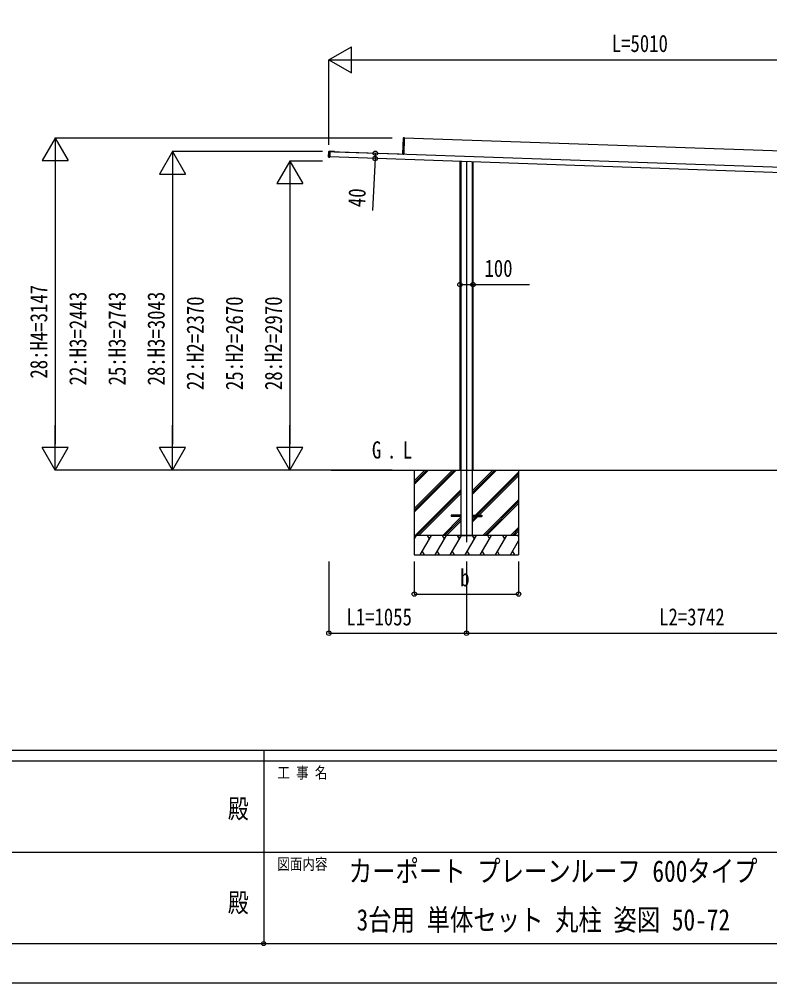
# Model space of a CAD drawing. Units: millimetres, scale not verified. Extents: x -16820 to 16820, y -11880 to 11880.
# Drawn here: x -1894 to 3861, y -11880 to -4492 of the extents above; entities that cross this region are included whole.
import ezdxf
from ezdxf.enums import TextEntityAlignment as Align

# ---------------------------------------------------------------- set-up
doc = ezdxf.new("R2010")
doc.units = ezdxf.units.MM
doc.header["$LTSCALE"] = 60
doc.header["$PDMODE"] = 32
doc.header["$PDSIZE"] = 30
for name, color, linetype in [('0-2_USER1', 3, 'Continuous'), ('0-3_YKK_12', 2, 'Continuous'), ('0-4_YKK_A1', 4, 'Continuous'), ('0-5_YKK_D', 6, 'Continuous'), ('0-6_YKK_ZWAK', 7, 'Continuous')]:
    doc.layers.add(name, color=color, linetype=linetype)
doc.styles.add('ＭＳ ゴシック', font='')
doc.styles.get('ＭＳ ゴシック').set_extended_font_data('MS Gothic')

msp = doc.modelspace()

# ---------------------------------------------------------------- linework, layer by layer
at = {"layer": '0-3_YKK_12'}
msp.add_line((1535.17, -5581.2), (1535.17, -8502.5), dxfattribs=at)
at = {"layer": '0-4_YKK_A1'}
for p, q in [((1047.78, -5526.76), (1052.19, -5400.67)), ((1052.66, -5400.69), (1048.25, -5526.78)), ((1048.28, -5526.78), (1052.69, -5400.69)), ((1052.66, -5400.69), (1052.19, -5400.67)), ((1052.69, -5400.69), (1052.66, -5400.69)), ((1053.16, -5400.71), (1052.69, -5400.69)), ((1058.69, -5400.56), (1053.16, -5400.71)), ((1058.69, -5400.56), (1054.31, -5525.99)), ((5373.18, -5553.73), (1058.61, -5403.06)), ((477.47, -5546.68), (478.83, -5507.7)), ((479.18, -5547.77), (480.61, -5506.71)), ((481.08, -5506.73), (479.64, -5547.79)), ((481.08, -5506.73), (480.61, -5506.71)), ((488.62, -5506.53), (481.08, -5506.73)), ((495.43, -5505.28), (481.94, -5504.81)), ((486.93, -5504.98), (486.9, -5506.08)), ((488.62, -5506.53), (487.15, -5548.51)), ((5483.24, -5681.95), (488.59, -5507.53)), ((495.36, -5507.28), (495.43, -5505.28)), ((501.43, -5505.49), (495.43, -5505.28)), ((501.36, -5507.49), (501.43, -5505.49)), ((511.42, -5505.84), (501.43, -5505.49)), ((511.35, -5507.83), (511.42, -5505.84)), ((517.35, -5508.04), (517.42, -5506.05)), ((524.36, -5508.78), (524.37, -5508.48)), ((524.37, -5508.48), (524.4, -5507.88)), ((1019.26, -5526.06), (1019.27, -5525.76)), ((1019.27, -5525.76), (1019.29, -5525.16)), ((1019.29, -5525.16), (1019.3, -5524.87)), ((1048.25, -5526.78), (1047.78, -5526.76)), ((1048.73, -5526.99), (1050.28, -5527.05)), ((1050.28, -5527.05), (1050.27, -5527.2)), ((1050.28, -5526.85), (1050.28, -5527.05)), ((1050.8, -5526.37), (1053.8, -5526.47)), ((1051.27, -5527.24), (1051.3, -5526.38)), ((479.64, -5547.79), (479.18, -5547.77)), ((487.14, -5549.01), (479.63, -5548.28)), ((479.64, -5547.79), (487.15, -5548.51)), ((480.37, -5549.78), (485.36, -5549.95)), ((485.36, -5549.95), (485.4, -5548.84)), ((487.15, -5548.51), (487.14, -5549.01)), ((5481.85, -5721.93), (487.19, -5547.51)), ((1485.17, -5582.36), (1485.17, -7950)), ((1492.03, -5582.6), (1492.03, -8450)), ((1578.3, -5585.61), (1578.3, -8450)), ((1585.17, -5585.85), (1585.17, -7950)), ((497.68, -7950), (5996.09, -7950)), ((1135.17, -7950), (1135.17, -8600)), ((1135.17, -8243.98), (1429.15, -7950)), ((1135.17, -8258.12), (1443.29, -7950)), ((1135.17, -8272.26), (1457.43, -7950)), ((1135.17, -8031.84), (1217.01, -7950)), ((1135.17, -8045.99), (1231.15, -7950)), ((1135.17, -8060.13), (1245.3, -7950)), ((1578.3, -8137.49), (1765.8, -7950)), ((1578.3, -8123.35), (1751.66, -7950)), ((1578.3, -8109.21), (1737.51, -7950)), ((1604.14, -8295.5), (1935.17, -7964.48)), ((1618.28, -8295.5), (1935.17, -7978.62)), ((1935.17, -7950), (1935.17, -8600)), ((1632.43, -8295.5), (1935.17, -7992.76)), ((1141.27, -8450), (1492.03, -8099.25)), ((1155.42, -8450), (1492.03, -8113.39)), ((1169.56, -8450), (1492.03, -8127.53)), ((1661.77, -8450), (1935.17, -8176.61)), ((1675.92, -8450), (1935.17, -8190.75)), ((1690.06, -8450), (1935.17, -8204.9)), ((1353.41, -8450), (1492.03, -8311.38)), ((1367.55, -8450), (1492.03, -8325.52)), ((1381.69, -8450), (1492.03, -8339.66)), ((1417.67, -8295.5), (1417.67, -8304.5)), ((1492.03, -8295.5), (1417.67, -8295.5)), ((1492.03, -8304.5), (1417.67, -8304.5)), ((1578.3, -8295.5), (1652.67, -8295.5)), ((1578.3, -8349.62), (1623.43, -8304.5)), ((1578.3, -8321.34), (1595.14, -8304.5)), ((1578.3, -8335.48), (1609.28, -8304.5)), ((1578.3, -8304.5), (1652.67, -8304.5)), ((1652.67, -8295.5), (1652.67, -8304.5)), ((1873.91, -8450), (1935.17, -8388.74)), ((1888.05, -8450), (1935.17, -8402.88)), ((1902.19, -8450), (1935.17, -8417.03)), ((1935.17, -8450), (1135.17, -8450)), ((1135.17, -8478.94), (1151.87, -8450)), ((1136.87, -8475.98), (1135.17, -8473.02)), ((1179.71, -8600), (1266.31, -8450)), ((1251.31, -8475.98), (1236.31, -8450)), ((1295.18, -8600), (1381.78, -8450)), ((1366.78, -8475.98), (1351.78, -8450)), ((1410.65, -8600), (1497.25, -8450)), ((1482.25, -8475.98), (1467.25, -8450)), ((1474.27, -8450), (1596.07, -8450)), ((1526.12, -8600), (1612.72, -8450)), ((1597.72, -8475.98), (1582.72, -8450)), ((1641.59, -8600), (1728.2, -8450)), ((1713.19, -8475.98), (1698.19, -8450)), ((1757.06, -8600), (1843.67, -8450)), ((1828.66, -8475.98), (1813.66, -8450)), ((1872.53, -8600), (1935.17, -8491.52)), ((1935.17, -8460.45), (1929.13, -8450)), ((1135.17, -8600), (1935.17, -8600)), ((1194.71, -8574.02), (1209.71, -8600)), ((1310.18, -8574.02), (1325.18, -8600)), ((1425.65, -8574.02), (1440.65, -8600)), ((1541.12, -8574.02), (1556.12, -8600)), ((1656.59, -8574.02), (1671.59, -8600)), ((1772.06, -8574.02), (1787.06, -8600)), ((1887.53, -8574.02), (1902.53, -8600))]:
    msp.add_line(p, q, dxfattribs=at)
for points in [[(1053.16, -5400.71), (1048.75, -5526.79), (1048.28, -5526.78)], [(1052.67, -5400.19), (1058.21, -5400.05), (1058.21, -5400.08)], [(1053.17, -5400.21), (1058.71, -5400.06), (1058.69, -5400.56)], [(481.1, -5506.23), (488.64, -5506.03), (488.62, -5506.53)], [(523.91, -5506.27), (523.84, -5508.27), (488.6, -5507.04)], [(523.91, -5506.27), (517.42, -5506.05), (511.42, -5505.84)], [(524.4, -5507.88), (524.41, -5507.58), (1019.3, -5524.87)]]:
    msp.add_lwpolyline(points, dxfattribs=at)
for centre, radius, start, end in [((1052.69, -5400.69), 0.5, 91.5, 178), ((1054.72, -5400.51), 2.07, 171.06854, 184.93146), ((1053.19, -5400.71), 0.5, 91.5, 178), ((1055.22, -5400.53), 2.07, 171.06854, 184.93146), ((481.83, -5507.8), 3, 88, 178), ((481.11, -5506.73), 0.5, 91.5, 178), ((483.14, -5506.55), 2.07, 171.06854, 184.93146), ((1047.28, -5526.74), 0.5, 312.39429, 358), ((1048.26, -5528.11), 1.14, 91.7804, 118.73315), ((1047.78, -5526.76), 0.5, 312.39429, 358), ((1048.76, -5528.13), 1.14, 91.7804, 118.73315), ((1047.25, -5526.74), 1, 346.46304, 358), ((1047.75, -5526.76), 1, 346.46304, 358), ((1044.47, -5526.85), 4.26, 355.95127, 358.06825), ((1050.78, -5526.86), 0.5, 88, 178), ((1053.82, -5525.97), 0.5, 268, 358), ((480.47, -5546.78), 3, 178, 268), ((479.68, -5547.79), 0.5, 178, 264.5), ((481.69, -5548.11), 2.07, 171.06854, 184.93146)]:
    msp.add_arc(centre, radius, start, end, dxfattribs=at)
at = {"layer": '0-5_YKK_D'}
for p, q in [((480.21, -4803.06), (653.42, -4703.06)), ((653.42, -4903.06), (653.42, -4703.06)), ((480.21, -5454.94), (480.21, -4802.06)), ((480.21, -4803.06), (653.42, -4903.06)), ((480.21, -4803.06), (826.62, -4803.06)), ((680.21, -4803.06), (5290.22, -4803.06)), ((-1619.79, -5403.06), (-1719.79, -5576.27)), ((965.74, -5403.06), (-1620.79, -5403.06)), ((-1619.79, -5403.06), (-1519.79, -5576.27)), ((-1619.79, -5403.06), (-1619.79, -5749.47)), ((-719.79, -5507.31), (-819.79, -5680.51)), ((432.08, -5507.31), (-720.79, -5507.31)), ((-719.79, -5507.31), (-619.79, -5680.51)), ((-719.79, -5507.31), (-719.79, -5853.72)), ((-1719.79, -5576.27), (-1519.79, -5576.27)), ((-1619.79, -5603.06), (-1619.79, -7750)), ((180.21, -5579.58), (80.21, -5752.78)), ((431.08, -5579.58), (179.21, -5579.58)), ((180.21, -5579.58), (280.21, -5752.78)), ((180.21, -5579.58), (180.21, -5925.99)), ((-819.79, -5680.51), (-619.79, -5680.51)), ((-719.79, -5707.31), (-719.79, -7750)), ((80.21, -5752.78), (280.21, -5752.78)), ((180.21, -5779.58), (180.21, -7750)), ((-1619.79, -7950), (-1619.79, -7603.59)), ((-719.79, -7950), (-719.79, -7603.59)), ((180.21, -7950), (180.21, -7603.59)), ((-1619.79, -7950), (-1719.79, -7776.8)), ((-1519.79, -7776.8), (-1719.79, -7776.8)), ((-1619.79, -7950), (-1519.79, -7776.8)), ((-719.79, -7950), (-819.79, -7776.8)), ((-619.79, -7776.8), (-819.79, -7776.8)), ((-719.79, -7950), (-619.79, -7776.8)), ((180.21, -7950), (80.21, -7776.8)), ((280.21, -7776.8), (80.21, -7776.8)), ((180.21, -7950), (280.21, -7776.8)), ((965.74, -7950), (-1620.79, -7950)), ((965.74, -7950), (-720.79, -7950)), ((965.74, -7950), (179.21, -7950)), ((480.21, -8650), (480.21, -9201)), ((1135.17, -8650), (1135.17, -8901)), ((1535.17, -8650), (1535.17, -9201)), ((1535.17, -8650), (1535.17, -9201)), ((1935.17, -8650), (1935.17, -8901)), ((1135.17, -8900), (1935.17, -8900)), ((480.21, -9200), (1535.17, -9200)), ((1535.17, -9200), (5277.12, -9200))]:
    msp.add_line(p, q, dxfattribs=at)
for points in [[(836.24, -5519.67), (834.33, -5559.63), (815.26, -5958.38)], [(1485.17, -6526.99), (1585.17, -6526.99), (2019.57, -6526.99)]]:
    msp.add_lwpolyline(points, dxfattribs=at)
for centre in [(836.24, -5519.67), (834.33, -5559.63), (1485.17, -6526.99), (1585.17, -6526.99), (1135.17, -8900), (1935.17, -8900), (480.21, -9200), (1535.17, -9200), (1535.17, -9200)]:
    msp.add_circle(centre, 17, dxfattribs=at)
at = {"layer": '0-6_YKK_ZWAK'}
for p, q in [((15580.08, -10100), (-15619.92, -10100)), ((-19.92, -10100), (-19.92, -11580)), ((-19.92, -10180), (-5219.92, -10180)), ((5180.08, -10180), (-19.92, -10180)), ((-5189.92, -10880), (-19.92, -10880)), ((-19.92, -10880), (5180.08, -10880)), ((-5219.92, -11580), (-19.92, -11580)), ((-19.92, -11580), (5180.08, -11580))]:
    msp.add_line(p, q, dxfattribs=at)
msp.add_lwpolyline([(-16820, -11880), (16820, -11880), (16820, 11880), (-16820, 11880)], close=True, dxfattribs=at)
msp.add_point((-19.92, -11580), dxfattribs=at)

# ---------------------------------------------------------------- texts
at = {"layer": '0-2_USER1', "style": 'ＭＳ ゴシック', "width": 0.8}
for s, height, p in [('G', 132, (810, -7900)), ('L', 132, (1046.42, -7900)), ('.', 132, (925.2, -7900)), ('カーポート プレーンルーフ 600タイプ', 164.2, (632.77, -11155.33)), ('3台用 単体セット 丸柱 姿図 50-72', 164.2, (692.51, -11528.67))]:
    msp.add_text(s, height=height, dxfattribs=at).set_placement(p, align=Align.BOTTOM_LEFT)
at = {"layer": '0-5_YKK_D', "style": 'ＭＳ ゴシック', "width": 0.8}
for s, p in [('L=5010', (2649.22, -4783.06)), ('100', (1673.17, -6506.99)), ('b', (1487.17, -8880)), ('L1=1055', (614.09, -9180)), ('L2=3742', (3012.54, -9180))]:
    msp.add_text(s, height=132, dxfattribs=at).set_placement(p, align=Align.BOTTOM_LEFT)
for s, rotation, p in [('40', 87.262, (796.24, -5937.44)), ('28:H4=3147', 90, (-1639.79, -7247.73)), ('22:H3=2443', 90, (-1339.79, -7299.85)), ('25:H3=2743', 90, (-1039.79, -7299.85)), ('28:H3=3043', 90, (-739.79, -7299.85)), ('22:H2=2370', 90, (-439.79, -7335.99)), ('25:H2=2670', 90, (-139.79, -7335.99)), ('28:H2=2970', 90, (160.21, -7335.99))]:
    msp.add_text(s, height=132, rotation=rotation, dxfattribs=at).set_placement(p, align=Align.BOTTOM_LEFT)
at = {"layer": '0-6_YKK_ZWAK', "style": 'ＭＳ ゴシック', "width": 0.8}
for s, height, p in [('工 事 名', 87.98, (85.08, -10340)), ('殿', 146.6, (-294.67, -10663.33)), ('図面内容', 87.98, (85.08, -11040)), ('殿', 146.6, (-294.67, -11383.33))]:
    msp.add_text(s, height=height, dxfattribs=at).set_placement(p, align=Align.BOTTOM_LEFT)

doc.saveas('drawing.dxf')
